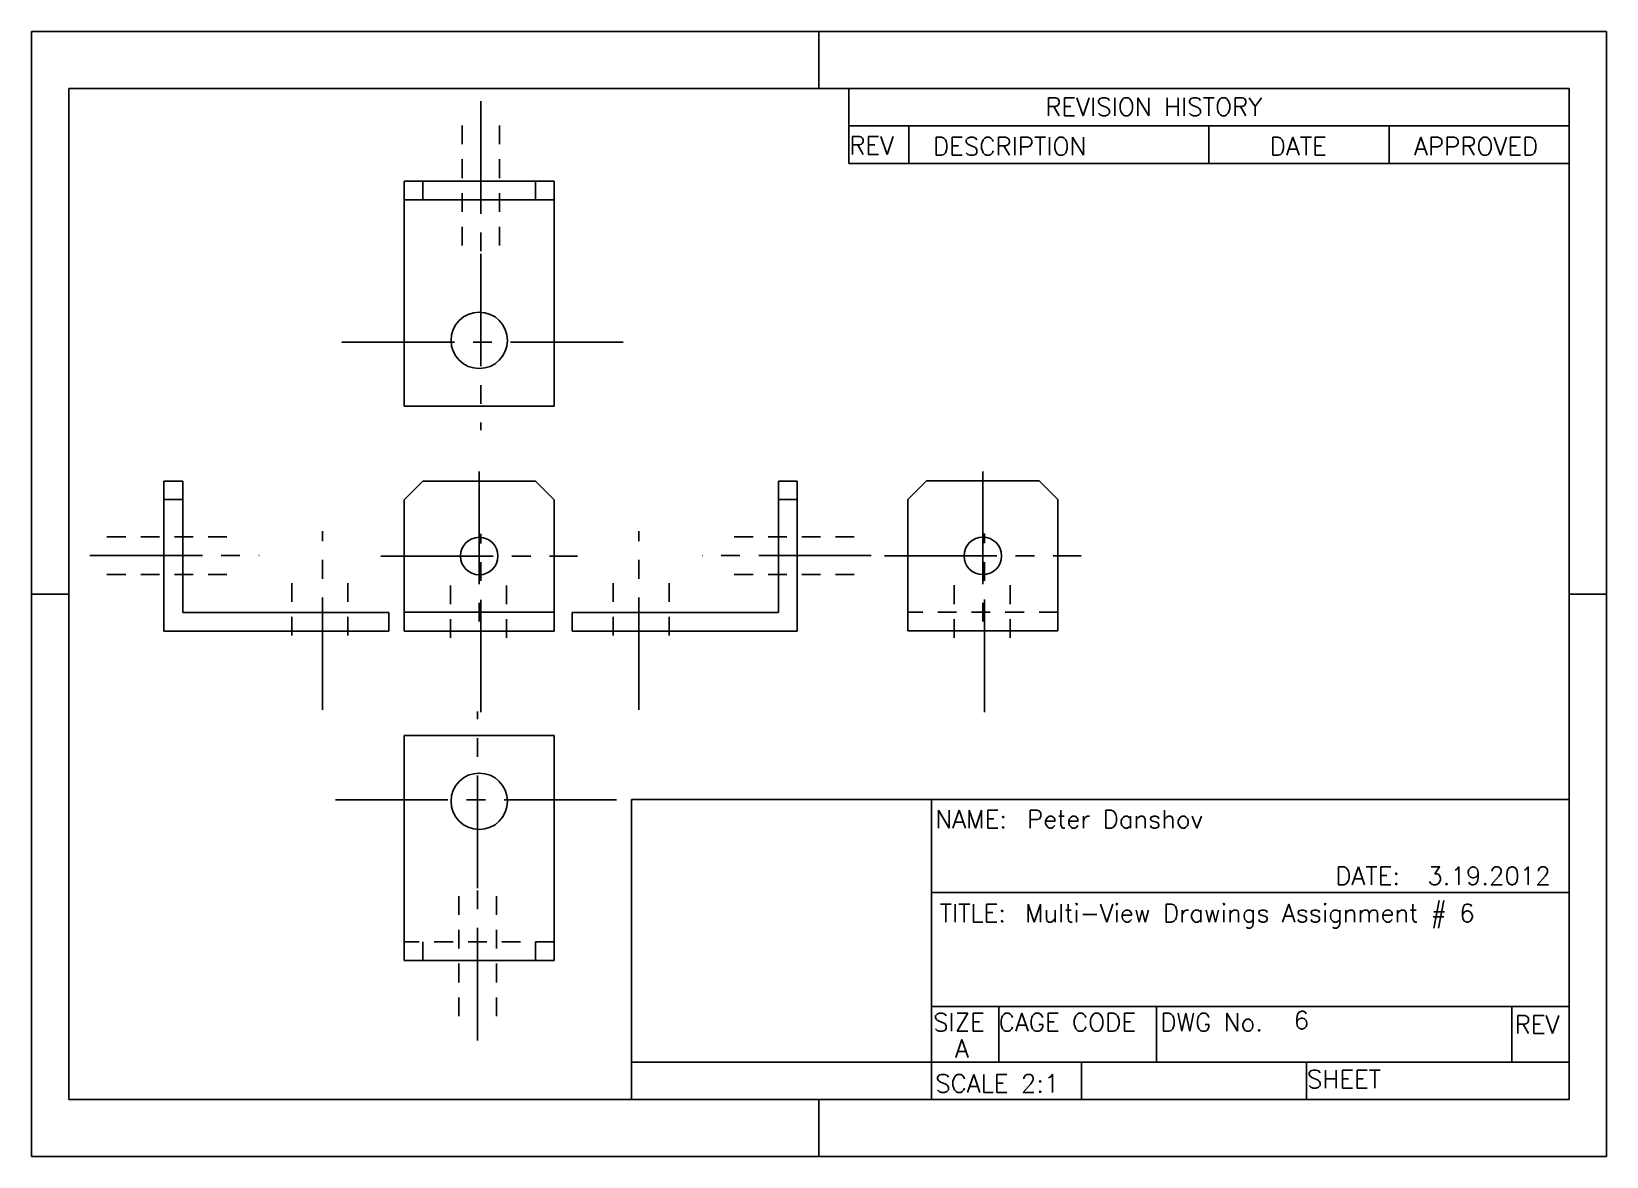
# Model space of a CAD drawing. Header units: inches. Extents: x 0.8 to 11.2, y 0.2 to 7.8.
import ezdxf

# ---------------------------------------------------------------- set-up
doc = ezdxf.new("R2010")
doc.units = ezdxf.units.IN
doc.header["$MEASUREMENT"] = 0
doc.linetypes.add('CENTER2', pattern=[1.125, 0.75, -0.125, 0.125, -0.125])
doc.linetypes.add('HIDDEN2', pattern=[0.1875, 0.125, -0.0625])
doc.styles.add('ROMANS', font='romans.shx')

msp = doc.modelspace()

# ---------------------------------------------------------------- linework, layer by layer
for p, q in [((0.75, 0.25), (0.75, 7.75)), ((0.75, 7.75), (11.25, 7.75)), ((6, 7.75), (6, 7.37)), ((11.25, 0.25), (11.25, 7.75)), ((1, 0.63), (1, 7.37)), ((1, 7.37), (11, 7.37)), ((6.2, 6.87), (6.2, 7.37)), ((11, 0.63), (11, 7.37)), ((6.2, 7.12), (11, 7.12)), ((6.6, 6.87), (6.6, 7.12)), ((8.6, 6.87), (8.6, 7.12)), ((9.8, 6.87), (9.8, 7.12)), ((6.2, 6.87), (11, 6.87)), ((3.235, 5.253), (3.235, 6.753)), ((3.235, 6.753), (4.235, 6.753)), ((3.235, 6.753), (3.235, 6.628)), ((3.36, 6.753), (4.11, 6.753)), ((3.36, 6.753), (3.36, 6.628)), ((4.11, 6.753), (4.11, 6.628)), ((4.235, 5.253), (4.235, 6.753)), ((3.235, 6.628), (4.235, 6.628)), ((4.235, 5.253), (4.235, 5.691)), ((3.235, 5.253), (4.235, 5.253)), ((1.633, 3.752), (1.633, 4.752)), ((1.633, 4.752), (1.758, 4.752)), ((1.758, 4.752), (1.758, 3.877)), ((3.36, 4.753), (3.235, 4.628)), ((3.36, 4.753), (4.11, 4.753)), ((4.11, 4.753), (4.235, 4.628)), ((5.855, 4.752), (5.73, 4.752)), ((5.73, 4.752), (5.73, 3.877)), ((5.855, 3.752), (5.855, 4.752)), ((6.717, 4.754), (6.592, 4.629)), ((6.717, 4.754), (7.467, 4.754)), ((7.467, 4.754), (7.592, 4.629)), ((1.758, 4.631), (1.633, 4.631)), ((1.758, 3.881), (1.758, 4.631)), ((3.235, 3.878), (3.235, 4.628)), ((4.235, 4.628), (4.235, 3.878)), ((5.73, 3.881), (5.73, 4.631)), ((5.73, 4.631), (5.855, 4.631)), ((6.592, 3.879), (6.592, 4.629)), ((7.592, 4.629), (7.592, 3.879)), ((1.758, 3.877), (1.758, 4.252)), ((5.73, 3.877), (5.73, 4.252)), ((0.75, 4), (1, 4)), ((11, 4), (11.25, 4)), ((1.758, 3.877), (3.133, 3.877)), ((3.133, 3.877), (3.133, 3.752)), ((4.235, 3.878), (3.235, 3.878)), ((4.235, 3.878), (3.235, 3.878)), ((3.235, 3.878), (3.235, 3.753)), ((4.235, 3.753), (4.235, 3.878)), ((5.73, 3.877), (4.355, 3.877)), ((4.355, 3.877), (4.355, 3.752)), ((6.592, 3.879), (6.592, 3.754)), ((7.592, 3.754), (7.592, 3.879)), ((3.133, 3.752), (1.633, 3.752)), ((3.133, 3.752), (2.695, 3.752)), ((3.235, 3.753), (4.235, 3.753)), ((4.355, 3.752), (5.855, 3.752)), ((4.355, 3.752), (4.792, 3.752)), ((6.592, 3.754), (7.592, 3.754)), ((4.235, 3.056), (3.235, 3.056)), ((3.235, 3.056), (3.235, 1.556)), ((3.235, 3.056), (3.235, 2.618)), ((4.235, 3.056), (4.235, 1.556)), ((4.75, 2.63), (11, 2.63)), ((4.75, 0.63), (4.75, 2.63)), ((6.75, 0.63), (6.75, 2.63)), ((6.75, 2.01), (11, 2.01)), ((4.235, 1.556), (3.235, 1.556)), ((6.75, 1.25), (11, 1.25)), ((7.198, 0.885), (7.198, 1.255)), ((8.25, 0.88), (8.25, 1.25)), ((10.62, 0.88), (10.62, 1.25)), ((4.75, 0.88), (11, 0.88)), ((7.75, 0.63), (7.75, 0.88)), ((9.25, 0.63), (9.25, 0.88)), ((1, 0.63), (11, 0.63)), ((6, 0.63), (6, 0.25)), ((0.75, 0.25), (11.25, 0.25))]:
    msp.add_line(p, q)
at = {"linetype": 'CENTER2'}
for p, q in [((3.746, 7.285), (3.746, 6.109)), ((3.746, 6.268), (3.746, 5.092)), ((4.694, 5.68), (2.798, 5.68)), ((3.735, 4.816), (3.735, 3.691)), ((7.092, 4.816), (7.092, 3.691)), ((2.689, 3.227), (2.689, 4.418)), ((4.799, 3.227), (4.799, 4.418)), ((3.746, 3.212), (3.746, 4.402)), ((7.103, 3.213), (7.103, 4.403)), ((1.14, 4.256), (2.267, 4.256)), ((3.078, 4.253), (4.391, 4.253)), ((6.348, 4.256), (5.221, 4.256)), ((6.436, 4.254), (7.748, 4.254)), ((3.724, 2.04), (3.724, 3.216)), ((2.776, 2.628), (4.672, 2.628)), ((3.724, 1.024), (3.724, 2.2))]:
    msp.add_line(p, q, dxfattribs=at)
at = {"linetype": 'HIDDEN2'}
for p, q in [((3.621, 7.123), (3.621, 6.228)), ((3.871, 7.123), (3.871, 6.228)), ((1.253, 4.381), (2.148, 4.381)), ((6.235, 4.381), (5.34, 4.381)), ((1.253, 4.131), (2.148, 4.131)), ((6.235, 4.131), (5.34, 4.131)), ((2.486, 4.073), (2.486, 3.635)), ((2.86, 4.073), (2.86, 3.635)), ((3.543, 4.057), (3.543, 3.62)), ((3.917, 4.057), (3.917, 3.62)), ((4.627, 4.073), (4.627, 3.635)), ((5.002, 4.073), (5.002, 3.635)), ((6.9, 4.058), (6.9, 3.621)), ((7.275, 4.058), (7.275, 3.621)), ((7.592, 3.879), (6.592, 3.879)), ((7.592, 3.879), (6.592, 3.879)), ((3.599, 1.186), (3.599, 2.081)), ((3.849, 1.186), (3.849, 2.081)), ((4.235, 1.681), (3.235, 1.681)), ((3.36, 1.556), (3.36, 1.681)), ((4.11, 1.556), (4.11, 1.681)), ((4.235, 1.556), (4.235, 1.681)), ((4.11, 1.556), (3.36, 1.556))]:
    msp.add_line(p, q, dxfattribs=at)
for centre, radius in [((3.735, 5.691), 0.188), ((3.735, 4.253), 0.125), ((7.092, 4.254), 0.125), ((3.735, 2.618), 0.188)]:
    msp.add_circle(centre, radius)

# ---------------------------------------------------------------- texts
at = {"style": 'ROMANS'}
for s, p in [('REVISION HISTORY', (7.509, 7.188)), ('REV', (6.202, 6.931)), ('DESCRIPTION', (6.76, 6.925)), ('DATE', (9.005, 6.925)), ('APPROVED', (9.967, 6.925)), ('NAME:', (6.775, 2.439)), ('Peter Danshov', (7.387, 2.439)), ('DATE:', (9.442, 2.061)), ('3.19.2012', (10.055, 2.061)), ('TITLE:', (6.804, 1.813)), ('Multi-View Drawings Assignment # 6', (7.373, 1.813)), ('SIZE', (6.761, 1.085)), ('CAGE CODE', (7.198, 1.085)), ('DWG No.', (8.276, 1.085)), ('6', (9.165, 1.099)), ('REV', (10.638, 1.07)), ('A', (6.906, 0.91)), ('SCALE 2:1', (6.775, 0.677)), ('SHEET', (9.253, 0.706))]:
    msp.add_text(s, height=0.12, dxfattribs=at).set_placement(p)

doc.saveas('drawing.dxf')
